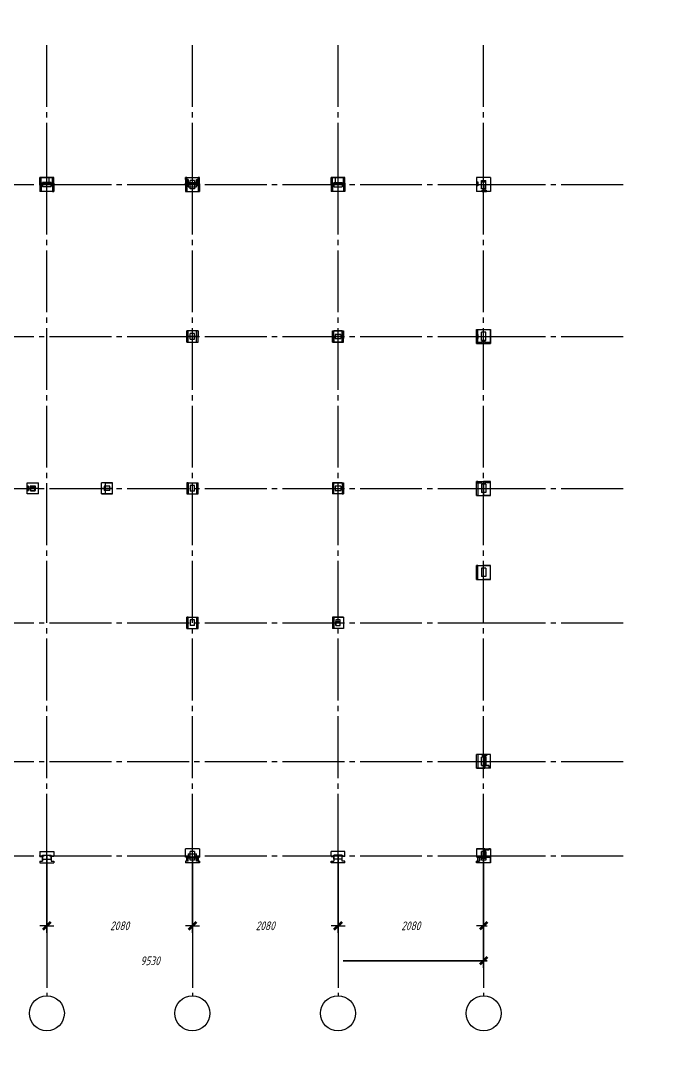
# Model space of a CAD drawing. Header units: millimetres. Extents: x 0 to 10500, y 0 to 297.
# Drawn here: x 1814.3 to 1994.7, y 0 to 297 of the extents above; entities that cross this region are included whole.
import ezdxf

# ---------------------------------------------------------------- set-up
doc = ezdxf.new("R2010")
doc.units = ezdxf.units.MM
for name, pattern in [('K5LT_AXLED', [22.1875, 17.6875, -1.5, 1.5, -1.5]), ('K5LT_BASIC', [0]), ('K5LT_THIN', [0])]:
    doc.linetypes.add(name, pattern=pattern)
doc.layers.add('Системный слой', color=7, linetype='Continuous')
doc.styles.add('KDIMTEXTSTYLE', font='GOST_AU.SHX', dxfattribs={"width": 0.96, "oblique": 15, "height": 5})
doc.styles.add('KTEXTSTYLE', font='GOST_AU.SHX', dxfattribs={"width": 0.96, "height": 5})
doc.dimstyles.new('KDIMSTYLE (0.02)', dxfattribs={"dimtxt": 5, "dimasz": 1, "dimexe": 2, "dimexo": 0, "dimgap": 1, "dimtad": 1, "dimlfac": 50, "dimtxsty": 'KDIMTEXTSTYLE', "dimsah": 1, "dimcen": 0, "dimdle": 1, "dimadec": 0, "dimazin": 0, "dimtfac": 0.667, "dimtmove": 0, "dimatfit": 3, "dimfxl": 0, "dimtvp": 1, "dimtolj": 1, "dimtzin": 0, "dimarcsym": 0})

# ---------------------------------------------------------------- blocks, each defined once
blk = doc.blocks.new('U223')
at = {"layer": 'Системный слой', "color": 30, "linetype": 'K5LT_AXLED', "lineweight": 18}
for p, q in [((1735.91, 58.4), (1715.91, 58.4)), ((1755.91, 58.4), (1735.91, 58.4)), ((1755.91, 58.4), (1946.51, 58.4)), ((1946.51, 58.4), (1986.51, 58.4))]:
    blk.add_line(p, q, dxfattribs=at)
at = {"layer": 'Системный слой', "color": 7, "linetype": 'K5LT_THIN', "lineweight": 18}
blk.add_arc((1710.91, 58.4), 5, 0, 360, dxfattribs=at)
blk = doc.blocks.new('U224')
at = {"layer": 'Системный слой', "color": 30, "linetype": 'K5LT_AXLED', "lineweight": 18}
for p, q in [((1735.91, 85.4), (1715.91, 85.4)), ((1755.91, 85.4), (1735.91, 85.4)), ((1755.91, 85.4), (1946.51, 85.4)), ((1946.51, 85.4), (1986.51, 85.4))]:
    blk.add_line(p, q, dxfattribs=at)
at = {"layer": 'Системный слой', "color": 7, "linetype": 'K5LT_THIN', "lineweight": 18}
blk.add_arc((1710.91, 85.4), 5, 0, 360, dxfattribs=at)
blk = doc.blocks.new('U225')
at = {"layer": 'Системный слой', "color": 30, "linetype": 'K5LT_AXLED', "lineweight": 18}
for p, q in [((1735.91, 125), (1715.91, 125)), ((1755.91, 125), (1735.91, 125)), ((1755.91, 125), (1946.51, 125)), ((1946.51, 125), (1986.51, 125))]:
    blk.add_line(p, q, dxfattribs=at)
at = {"layer": 'Системный слой', "color": 7, "linetype": 'K5LT_THIN', "lineweight": 18}
blk.add_arc((1710.91, 125), 5, 0, 360, dxfattribs=at)
blk = doc.blocks.new('U226')
at = {"layer": 'Системный слой', "color": 30, "linetype": 'K5LT_AXLED', "lineweight": 18}
for p, q in [((1735.91, 163.4), (1715.91, 163.4)), ((1755.91, 163.4), (1735.91, 163.4)), ((1755.91, 163.4), (1946.51, 163.4)), ((1946.51, 163.4), (1986.51, 163.4))]:
    blk.add_line(p, q, dxfattribs=at)
at = {"layer": 'Системный слой', "color": 7, "linetype": 'K5LT_THIN', "lineweight": 18}
blk.add_arc((1710.91, 163.4), 5, 0, 360, dxfattribs=at)
blk = doc.blocks.new('U227')
at = {"layer": 'Системный слой', "color": 30, "linetype": 'K5LT_AXLED', "lineweight": 18}
for p, q in [((1735.91, 206.8), (1715.91, 206.8)), ((1755.91, 206.8), (1735.91, 206.8)), ((1755.91, 206.8), (1946.51, 206.8)), ((1946.51, 206.8), (1986.51, 206.8))]:
    blk.add_line(p, q, dxfattribs=at)
at = {"layer": 'Системный слой', "color": 7, "linetype": 'K5LT_THIN', "lineweight": 18}
blk.add_arc((1710.91, 206.8), 5, 0, 360, dxfattribs=at)
blk = doc.blocks.new('U228')
at = {"layer": 'Системный слой', "color": 30, "linetype": 'K5LT_AXLED', "lineweight": 18}
for p, q in [((1735.91, 250.2), (1715.91, 250.2)), ((1755.91, 250.2), (1735.91, 250.2)), ((1755.91, 250.2), (1946.51, 250.2)), ((1946.51, 250.2), (1986.51, 250.2))]:
    blk.add_line(p, q, dxfattribs=at)
at = {"layer": 'Системный слой', "color": 7, "linetype": 'K5LT_THIN', "lineweight": 18}
blk.add_arc((1710.91, 250.2), 5, 0, 360, dxfattribs=at)
blk = doc.blocks.new('U231')
at = {"layer": 'Системный слой', "color": 30, "linetype": 'K5LT_AXLED', "lineweight": 18}
for p, q in [((1821.71, 250.2), (1821.71, 290.2)), ((1821.71, 58.4), (1821.71, 250.2)), ((1821.71, 58.4), (1821.71, 38.4)), ((1821.71, 38.4), (1821.71, 18.4))]:
    blk.add_line(p, q, dxfattribs=at)
at = {"layer": 'Системный слой', "color": 7, "linetype": 'K5LT_THIN', "lineweight": 18}
blk.add_arc((1821.71, 13.4), 5, 0, 360, dxfattribs=at)
blk = doc.blocks.new('U232')
at = {"layer": 'Системный слой', "color": 30, "linetype": 'K5LT_AXLED', "lineweight": 18}
for p, q in [((1863.31, 250.2), (1863.31, 290.2)), ((1863.31, 58.4), (1863.31, 250.2)), ((1863.31, 58.4), (1863.31, 38.4)), ((1863.31, 38.4), (1863.31, 18.4))]:
    blk.add_line(p, q, dxfattribs=at)
at = {"layer": 'Системный слой', "color": 7, "linetype": 'K5LT_THIN', "lineweight": 18}
blk.add_arc((1863.31, 13.4), 5, 0, 360, dxfattribs=at)
blk = doc.blocks.new('U233')
at = {"layer": 'Системный слой', "color": 30, "linetype": 'K5LT_AXLED', "lineweight": 18}
for p, q in [((1904.91, 250.2), (1904.91, 290.2)), ((1904.91, 58.4), (1904.91, 250.2)), ((1904.91, 58.4), (1904.91, 38.4)), ((1904.91, 38.4), (1904.91, 18.4))]:
    blk.add_line(p, q, dxfattribs=at)
at = {"layer": 'Системный слой', "color": 7, "linetype": 'K5LT_THIN', "lineweight": 18}
blk.add_arc((1904.91, 13.4), 5, 0, 360, dxfattribs=at)
blk = doc.blocks.new('U234')
at = {"layer": 'Системный слой', "color": 30, "linetype": 'K5LT_AXLED', "lineweight": 18}
for p, q in [((1946.51, 250.2), (1946.51, 290.2)), ((1946.51, 58.4), (1946.51, 250.2)), ((1946.51, 58.4), (1946.51, 38.4)), ((1946.51, 38.4), (1946.51, 18.4))]:
    blk.add_line(p, q, dxfattribs=at)
at = {"layer": 'Системный слой', "color": 7, "linetype": 'K5LT_THIN', "lineweight": 18}
blk.add_arc((1946.51, 13.4), 5, 0, 360, dxfattribs=at)
blk = doc.blocks.new('U222')
at = {"layer": 'Системный слой'}
for name in ['U231', 'U232', 'U233', 'U234', 'U228', 'U227', 'U226', 'U225', 'U224', 'U223']:
    blk.add_blockref(name, (0, 0), dxfattribs=at)
blk = doc.blocks.new('U280')
at = {"layer": 'Системный слой', "color": 7, "linetype": 'K5LT_THIN', "lineweight": 18}
for p, q in [((1819.71, 250.6), (1819.71, 252.2)), ((1819.71, 250.2), (1819.71, 252.2)), ((1823.31, 252.2), (1819.71, 252.2)), ((1823.71, 252.2), (1819.71, 252.2)), ((1819.71, 252.2), (1819.71, 248.2)), ((1823.71, 250.6), (1819.71, 250.6)), ((1819.71, 250.6), (1819.71, 248.2)), ((1820.11, 250.2), (1819.71, 250.2)), ((1819.71, 250.2), (1819.71, 248.2)), ((1819.71, 250.2), (1823.71, 250.2)), ((1820.11, 250.2), (1820.11, 252.2)), ((1820.11, 252.2), (1823.31, 252.2)), ((1823.31, 250.2), (1820.11, 250.2)), ((1820.11, 250.2), (1820.11, 248.2)), ((1822.91, 250.8), (1820.51, 250.8)), ((1820.51, 250.8), (1820.51, 249.6)), ((1822.91, 249.6), (1820.51, 249.6)), ((1822.4, 250.6), (1822.4, 252.2)), ((1823.71, 252.2), (1822.4, 252.2)), ((1823.71, 250.6), (1822.4, 250.6)), ((1822.91, 249.6), (1822.91, 250.8)), ((1823.31, 250.6), (1822.91, 250.6)), ((1822.91, 250.6), (1822.91, 249.8)), ((1823.31, 249.8), (1822.91, 249.8)), ((1823.31, 250.6), (1823.31, 252.2)), ((1823.31, 250.2), (1823.31, 252.2)), ((1823.31, 252.2), (1823.71, 252.2)), ((1823.31, 250.6), (1823.71, 250.6)), ((1823.71, 250.2), (1823.31, 250.2)), ((1823.31, 250.2), (1823.31, 248.2)), ((1823.31, 249.8), (1823.31, 248.2)), ((1823.71, 250.6), (1823.71, 252.2)), ((1823.71, 250.2), (1823.71, 252.2)), ((1823.71, 248.2), (1823.71, 252.2)), ((1823.71, 250.6), (1823.71, 248.2)), ((1823.71, 250.6), (1823.71, 250.2)), ((1823.71, 250.2), (1823.71, 248.2)), ((1861.31, 251.68), (1861.31, 252.2)), ((1861.71, 252.2), (1861.31, 252.2)), ((1861.31, 252.2), (1861.31, 248.2)), ((1861.31, 252.2), (1865.31, 252.2)), ((1861.31, 252.2), (1864.91, 252.2)), ((1862.11, 251.68), (1861.31, 251.68)), ((1861.31, 251.68), (1861.71, 251.68)), ((1861.31, 250.44), (1861.31, 250.6)), ((1861.31, 250.6), (1862.11, 250.6)), ((1862.11, 250.44), (1861.31, 250.44)), ((1861.31, 250.44), (1861.31, 250.2)), ((1861.31, 250.44), (1861.31, 248.2)), ((1861.71, 250.2), (1861.31, 250.2)), ((1861.31, 250.2), (1861.31, 248.2)), ((1861.31, 250.2), (1865.31, 250.2)), ((1861.71, 251.68), (1861.71, 252.2)), ((1861.71, 250.2), (1861.71, 252.2)), ((1861.71, 252.2), (1864.91, 252.2)), ((1861.71, 250.6), (1861.71, 252.2)), ((1861.71, 251.68), (1862.11, 251.68)), ((1861.71, 251.68), (1861.71, 250.6)), ((1862.11, 250.6), (1861.71, 250.6)), ((1864.91, 250.2), (1861.71, 250.2)), ((1861.71, 250.2), (1861.71, 248.2)), ((1861.71, 248.2), (1861.71, 249.8)), ((1861.71, 249.8), (1862.11, 249.8)), ((1862.11, 250.44), (1862.11, 251.68)), ((1862.11, 251.68), (1862.11, 250.6)), ((1862.11, 250.8), (1864.51, 250.8)), ((1862.11, 250.8), (1862.11, 249.6)), ((1862.11, 250.44), (1862.11, 250.6)), ((1862.11, 250.6), (1864.91, 250.6)), ((1862.11, 250.6), (1862.11, 249.8)), ((1862.11, 250.6), (1864.51, 250.6)), ((1862.11, 250.44), (1862.11, 249.8)), ((1862.11, 249.6), (1864.51, 249.6)), ((1863.91, 251.4), (1862.71, 251.4)), ((1862.71, 249), (1862.71, 251.4)), ((1863.91, 251.4), (1863.91, 249)), ((1864.51, 250.44), (1864.51, 251.68)), ((1864.51, 251.68), (1865.31, 251.68)), ((1864.51, 251.68), (1864.51, 250.6)), ((1864.51, 251.68), (1864.91, 251.68)), ((1864.51, 249.6), (1864.51, 250.8)), ((1864.51, 250.44), (1864.51, 250.6)), ((1864.51, 250.6), (1864.91, 250.6)), ((1864.51, 249.8), (1864.51, 250.6)), ((1864.51, 250.6), (1865.31, 250.6)), ((1865.31, 250.44), (1864.51, 250.44)), ((1864.51, 250.44), (1864.51, 249.8)), ((1864.91, 249.8), (1864.51, 249.8)), ((1864.91, 251.68), (1864.91, 252.2)), ((1864.91, 250.2), (1864.91, 252.2)), ((1864.91, 250.6), (1864.91, 252.2)), ((1865.31, 252.2), (1864.91, 252.2)), ((1864.91, 251.68), (1864.91, 250.6)), ((1864.91, 251.68), (1865.31, 251.68)), ((1865.31, 250.6), (1864.91, 250.6)), ((1865.31, 250.2), (1864.91, 250.2)), ((1864.91, 250.2), (1864.91, 248.2)), ((1864.91, 249.8), (1864.91, 248.2)), ((1865.31, 251.68), (1865.31, 252.2)), ((1865.31, 248.2), (1865.31, 252.2)), ((1865.31, 250.44), (1865.31, 250.6)), ((1865.31, 250.2), (1865.31, 250.6)), ((1865.31, 250.44), (1865.31, 248.2)), ((1865.31, 250.44), (1865.31, 250.2)), ((1865.31, 250.2), (1865.31, 248.2)), ((1902.91, 250.6), (1902.91, 252.2)), ((1902.91, 250.2), (1902.91, 252.2)), ((1906.91, 252.2), (1902.91, 252.2)), ((1903.31, 252.2), (1902.91, 252.2)), ((1902.91, 252.2), (1902.91, 248.2)), ((1902.91, 252.2), (1904.23, 252.2)), ((1903.31, 250.6), (1902.91, 250.6)), ((1902.91, 250.6), (1902.91, 250.2)), ((1902.91, 250.6), (1902.91, 248.2)), ((1902.91, 250.6), (1904.23, 250.6)), ((1902.91, 250.6), (1906.91, 250.6)), ((1903.31, 250.2), (1902.91, 250.2)), ((1902.91, 250.2), (1902.91, 248.2)), ((1902.91, 250.2), (1906.91, 250.2)), ((1903.31, 250.6), (1903.31, 252.2)), ((1903.31, 250.2), (1903.31, 252.2)), ((1906.91, 252.2), (1903.31, 252.2)), ((1903.31, 252.2), (1906.51, 252.2)), ((1903.31, 250.6), (1903.71, 250.6)), ((1906.51, 250.2), (1903.31, 250.2)), ((1903.31, 250.2), (1903.31, 248.2)), ((1903.31, 248.2), (1903.31, 249.8)), ((1903.31, 249.8), (1903.71, 249.8)), ((1903.71, 250.8), (1906.11, 250.8)), ((1903.71, 250.8), (1903.71, 249.6)), ((1903.71, 250.6), (1903.71, 249.8)), ((1903.71, 249.6), (1906.11, 249.6)), ((1904.23, 250.6), (1904.23, 252.2)), ((1906.11, 250.8), (1906.11, 249.6)), ((1906.51, 250.2), (1906.51, 252.2)), ((1906.91, 250.2), (1906.51, 250.2)), ((1906.51, 250.2), (1906.51, 248.2)), ((1906.91, 250.6), (1906.91, 252.2)), ((1906.91, 250.2), (1906.91, 252.2)), ((1906.91, 248.2), (1906.91, 252.2)), ((1906.91, 250.6), (1906.91, 248.2)), ((1906.91, 250.2), (1906.91, 248.2)), ((1948.51, 252.2), (1944.51, 252.2)), ((1944.51, 252.2), (1944.51, 250.2)), ((1944.51, 252.2), (1944.51, 248.2)), ((1944.51, 251), (1944.91, 251)), ((1944.51, 251), (1944.51, 249.8)), ((1944.51, 250.2), (1946.91, 250.2)), ((1944.91, 249.8), (1944.51, 249.8)), ((1944.91, 251), (1944.91, 249.8)), ((1945.91, 249), (1945.91, 251.4)), ((1945.91, 251.4), (1947.11, 251.4)), ((1945.91, 249), (1945.91, 251)), ((1945.91, 251), (1947.11, 251)), ((1946.91, 250.2), (1946.91, 248.2)), ((1947.11, 249), (1947.11, 251.4)), ((1947.11, 249), (1947.11, 251)), ((1948.51, 252.2), (1948.51, 248.2)), ((1820.11, 248.2), (1819.71, 248.2)), ((1823.71, 248.2), (1819.71, 248.2)), ((1823.31, 248.2), (1823.71, 248.2)), ((1861.71, 248.2), (1861.31, 248.2)), ((1861.31, 248.2), (1865.31, 248.2)), ((1863.91, 249), (1862.71, 249)), ((1864.91, 248.2), (1865.31, 248.2)), ((1906.91, 248.2), (1902.91, 248.2)), ((1903.31, 248.2), (1902.91, 248.2)), ((1906.91, 248.2), (1906.51, 248.2)), ((1948.51, 248.2), (1944.51, 248.2)), ((1947.11, 249), (1945.91, 249)), ((1946.11, 248.2), (1946.11, 248.6)), ((1946.11, 248.6), (1947.31, 248.6)), ((1946.11, 248.2), (1947.31, 248.2)), ((1948.51, 248.2), (1946.91, 248.2)), ((1947.31, 248.2), (1947.31, 248.6)), ((1861.71, 205.2), (1861.71, 208.4)), ((1861.71, 208.4), (1861.71, 206.8)), ((1861.71, 208.4), (1862.11, 208.4)), ((1864.91, 208.4), (1861.71, 208.4)), ((1862.11, 205.2), (1862.11, 208.4)), ((1862.11, 206.8), (1862.11, 208.4)), ((1864.51, 208.4), (1862.11, 208.4)), ((1864.51, 205.2), (1864.51, 208.4)), ((1864.51, 206.8), (1864.51, 208.4)), ((1864.91, 208.4), (1864.51, 208.4)), ((1864.91, 205.2), (1864.91, 208.4)), ((1864.91, 208.4), (1864.91, 206.8)), ((1903.31, 208.4), (1903.31, 206.8)), ((1903.31, 208.4), (1903.71, 208.4)), ((1903.31, 205.2), (1903.31, 208.4)), ((1903.31, 208.4), (1906.51, 208.4)), ((1906.11, 208.4), (1903.71, 208.4)), ((1903.71, 206.8), (1903.71, 208.4)), ((1903.71, 205.2), (1903.71, 208.4)), ((1906.11, 206.8), (1906.11, 208.4)), ((1906.11, 208.4), (1906.51, 208.4)), ((1906.11, 208.4), (1906.11, 205.2)), ((1906.51, 208.4), (1906.51, 206.8)), ((1906.51, 205.2), (1906.51, 208.4)), ((1944.51, 204.8), (1944.51, 208.8)), ((1944.51, 208.8), (1944.91, 208.8)), ((1944.51, 208.8), (1948.51, 208.8)), ((1944.91, 204.8), (1944.91, 208.8)), ((1945.91, 205.6), (1945.91, 208)), ((1947.11, 208), (1945.91, 208)), ((1946.51, 204.8), (1946.51, 208.8)), ((1946.51, 208.8), (1948.51, 208.8)), ((1947.11, 205.6), (1947.11, 208)), ((1948.51, 208.8), (1948.51, 204.8)), ((1948.51, 205.2), (1948.51, 208.8)), ((1861.71, 205.2), (1861.71, 206.8)), ((1862.11, 206.8), (1861.71, 206.8)), ((1864.91, 206.8), (1861.71, 206.8)), ((1861.71, 205.2), (1864.91, 205.2)), ((1862.11, 205.2), (1862.11, 206.8)), ((1862.11, 206.8), (1864.51, 206.8)), ((1862.11, 205.2), (1864.51, 205.2)), ((1862.71, 206), (1862.71, 207.6)), ((1863.91, 207.6), (1862.71, 207.6)), ((1862.71, 206), (1863.91, 206)), ((1863.91, 206), (1863.91, 207.6)), ((1864.51, 205.2), (1864.51, 206.8)), ((1864.51, 206.8), (1864.91, 206.8)), ((1864.91, 205.2), (1864.91, 206.8)), ((1903.31, 206.8), (1903.71, 206.8)), ((1903.31, 205.2), (1903.31, 206.8)), ((1903.31, 206.8), (1906.51, 206.8)), ((1903.31, 205.2), (1906.51, 205.2)), ((1906.11, 206.8), (1903.71, 206.8)), ((1903.71, 206.8), (1903.71, 205.2)), ((1906.11, 205.2), (1903.71, 205.2)), ((1905.71, 207.4), (1904.11, 207.4)), ((1904.11, 207.4), (1904.11, 206.2)), ((1904.11, 206.2), (1905.71, 206.2)), ((1905.71, 207.4), (1905.71, 206.2)), ((1906.51, 207.4), (1906.11, 207.4)), ((1906.11, 207.4), (1906.11, 206.2)), ((1906.11, 205.2), (1906.11, 206.8)), ((1906.11, 206.8), (1906.51, 206.8)), ((1906.11, 206.2), (1906.51, 206.2)), ((1906.51, 207.4), (1906.51, 206.2)), ((1906.51, 205.2), (1906.51, 206.8)), ((1944.91, 207.4), (1944.51, 207.4)), ((1944.51, 207.4), (1944.51, 206.2)), ((1944.51, 206.2), (1944.91, 206.2)), ((1944.51, 204.8), (1944.51, 205.2)), ((1944.51, 205.2), (1946.11, 205.2)), ((1944.91, 207.4), (1944.91, 206.2)), ((1945.91, 205.6), (1947.11, 205.6)), ((1946.91, 205.6), (1946.11, 205.6)), ((1946.11, 205.2), (1946.11, 205.6)), ((1946.91, 205.2), (1946.91, 205.6)), ((1946.91, 205.2), (1946.91, 204.8)), ((1946.91, 205.2), (1948.51, 205.2)), ((1948.51, 205.2), (1948.51, 204.8)), ((1946.91, 204.8), (1944.51, 204.8)), ((1944.51, 204.8), (1948.51, 204.8)), ((1944.51, 204.8), (1944.91, 204.8)), ((1946.91, 204.8), (1946.51, 204.8)), ((1946.51, 204.8), (1948.51, 204.8)), ((1816.11, 161.8), (1816.11, 165)), ((1816.11, 165), (1819.31, 165)), ((1816.11, 162.8), (1816.11, 164)), ((1816.51, 164), (1816.11, 164)), ((1816.11, 161.8), (1816.11, 163.4)), ((1819.31, 163.4), (1816.11, 163.4)), ((1816.51, 162.8), (1816.51, 164)), ((1816.91, 162.8), (1816.91, 164)), ((1818.51, 164), (1816.91, 164)), ((1817.11, 162.6), (1817.11, 163.8)), ((1817.11, 163.8), (1818.31, 163.8)), ((1818.31, 162.6), (1818.31, 163.8)), ((1818.51, 162.8), (1818.51, 164)), ((1819.31, 161.8), (1819.31, 165)), ((1819.31, 161.8), (1819.31, 163.4)), ((1837.31, 161.8), (1837.31, 165)), ((1838.51, 165), (1837.31, 165)), ((1840.51, 165), (1837.31, 165)), ((1837.31, 161.8), (1837.31, 163.4)), ((1840.51, 163.4), (1837.31, 163.4)), ((1839.71, 164), (1838.11, 164)), ((1838.11, 164), (1838.11, 162.8)), ((1838.51, 161.8), (1838.51, 165)), ((1838.51, 165), (1840.51, 165)), ((1839.71, 162.8), (1839.71, 164)), ((1840.51, 161.8), (1840.51, 165)), ((1840.51, 161.8), (1840.51, 163.4)), ((1862.11, 165), (1861.71, 165)), ((1861.71, 165), (1864.91, 165)), ((1861.71, 165), (1861.71, 161.8)), ((1862.11, 165), (1862.11, 161.8)), ((1863.91, 164.2), (1862.71, 164.2)), ((1862.71, 164.2), (1862.71, 162.6)), ((1863.91, 162.6), (1863.91, 164.2)), ((1864.51, 165), (1864.51, 161.8)), ((1864.51, 165), (1864.91, 165)), ((1864.91, 161.8), (1864.91, 165)), ((1903.71, 165), (1903.31, 165)), ((1903.31, 165), (1903.31, 161.8)), ((1903.31, 165), (1906.51, 165)), ((1903.71, 161.8), (1903.71, 165)), ((1906.11, 165), (1903.71, 165)), ((1905.71, 164), (1904.11, 164)), ((1904.11, 164), (1904.11, 162.8)), ((1905.71, 164), (1905.71, 162.8)), ((1906.11, 165), (1906.11, 161.8)), ((1906.11, 165), (1906.51, 165)), ((1906.51, 165), (1906.51, 161.8)), ((1944.51, 161.4), (1944.51, 165.4)), ((1944.51, 165.4), (1948.51, 165.4)), ((1944.91, 165.4), (1944.51, 165.4)), ((1944.51, 165.4), (1944.51, 165)), ((1944.51, 165), (1946.11, 165)), ((1944.91, 165.4), (1944.91, 161.4)), ((1947.11, 164.6), (1945.91, 164.6)), ((1945.91, 164.6), (1945.91, 162.2)), ((1946.11, 164.6), (1946.11, 165)), ((1946.91, 164.6), (1946.11, 164.6)), ((1948.51, 165.4), (1946.51, 165.4)), ((1946.51, 165.4), (1946.51, 161.4)), ((1948.51, 165), (1946.91, 165)), ((1946.91, 164.6), (1946.91, 165)), ((1947.11, 164.6), (1947.11, 162.2)), ((1948.51, 161.4), (1948.51, 165.4)), ((1948.51, 165), (1948.51, 165.4)), ((1816.11, 162.8), (1816.51, 162.8)), ((1819.31, 161.8), (1816.11, 161.8)), ((1816.91, 162.8), (1818.51, 162.8)), ((1818.31, 162.6), (1817.11, 162.6)), ((1837.31, 161.8), (1840.51, 161.8)), ((1838.51, 161.8), (1837.31, 161.8)), ((1839.71, 162.8), (1838.11, 162.8)), ((1840.51, 161.8), (1838.51, 161.8)), ((1862.11, 161.8), (1861.71, 161.8)), ((1861.71, 161.8), (1864.91, 161.8)), ((1863.91, 162.6), (1862.71, 162.6)), ((1864.51, 161.8), (1864.91, 161.8)), ((1903.71, 161.8), (1903.31, 161.8)), ((1906.51, 161.8), (1903.31, 161.8)), ((1906.11, 161.8), (1903.71, 161.8)), ((1904.11, 162.8), (1905.71, 162.8)), ((1906.11, 161.8), (1906.51, 161.8)), ((1944.51, 161.4), (1948.51, 161.4)), ((1944.91, 161.4), (1944.51, 161.4)), ((1947.11, 162.2), (1945.91, 162.2)), ((1948.51, 161.4), (1946.51, 161.4)), ((1944.51, 137.4), (1944.51, 141.4)), ((1944.51, 141.4), (1948.51, 141.4)), ((1944.91, 141.4), (1944.51, 141.4)), ((1944.91, 137.4), (1944.91, 141.4)), ((1947.11, 140.6), (1945.91, 140.6)), ((1945.91, 140.6), (1945.91, 138.2)), ((1948.51, 141.4), (1946.51, 141.4)), ((1946.51, 137.4), (1946.51, 141.4)), ((1947.11, 140.6), (1947.11, 138.2)), ((1948.51, 137.4), (1948.51, 141.4)), ((1944.51, 137.4), (1948.51, 137.4)), ((1944.91, 137.4), (1944.51, 137.4)), ((1947.11, 138.2), (1945.91, 138.2)), ((1948.51, 137.4), (1946.51, 137.4)), ((1862.11, 126.6), (1861.71, 126.6)), ((1861.71, 123.4), (1861.71, 126.6)), ((1861.71, 126.6), (1864.91, 126.6)), ((1862.11, 123.4), (1862.11, 126.6)), ((1862.11, 126.6), (1864.51, 126.6)), ((1863.91, 125.8), (1862.71, 125.8)), ((1862.71, 125.8), (1862.71, 124.2)), ((1863.91, 124.2), (1863.91, 125.8)), ((1864.51, 126.6), (1864.51, 123.4)), ((1864.51, 126.6), (1864.91, 126.6)), ((1864.91, 123.4), (1864.91, 126.6)), ((1903.31, 126.6), (1906.51, 126.6)), ((1903.31, 126.6), (1903.31, 123.4)), ((1903.71, 126.6), (1903.31, 126.6)), ((1906.51, 126.6), (1903.71, 126.6)), ((1903.71, 126.6), (1903.71, 123.4)), ((1905.51, 125.8), (1904.31, 125.8)), ((1904.31, 125.8), (1904.31, 124.2)), ((1904.31, 124.2), (1904.31, 125.4)), ((1904.31, 125.4), (1905.51, 125.4)), ((1905.51, 124.2), (1905.51, 125.8)), ((1905.51, 124.2), (1905.51, 125.4)), ((1906.51, 126.6), (1906.51, 123.4)), ((1862.11, 123.4), (1861.71, 123.4)), ((1861.71, 123.4), (1864.91, 123.4)), ((1862.11, 123.4), (1864.51, 123.4)), ((1863.91, 124.2), (1862.71, 124.2)), ((1864.51, 123.4), (1864.91, 123.4)), ((1906.51, 123.4), (1903.31, 123.4)), ((1903.71, 123.4), (1903.31, 123.4)), ((1906.51, 123.4), (1903.71, 123.4)), ((1904.31, 124.2), (1905.51, 124.2)), ((1948.51, 87.4), (1944.51, 87.4)), ((1944.91, 87.4), (1944.51, 87.4)), ((1944.51, 83.4), (1944.51, 87.4)), ((1944.91, 87.4), (1944.91, 83.4)), ((1947.11, 86.6), (1945.91, 86.6)), ((1945.91, 84.2), (1945.91, 86.6)), ((1946.11, 87.4), (1946.11, 87)), ((1946.11, 87.4), (1947.31, 87.4)), ((1946.11, 87), (1947.31, 87)), ((1946.91, 84.2), (1946.91, 87.4)), ((1948.51, 87.4), (1946.91, 87.4)), ((1946.91, 83.4), (1946.91, 87.4)), ((1947.11, 86.6), (1947.11, 84.2)), ((1947.31, 87.4), (1947.31, 87)), ((1948.51, 83.4), (1948.51, 87.4)), ((1948.51, 83.4), (1944.51, 83.4)), ((1944.91, 83.4), (1944.51, 83.4)), ((1944.51, 83.4), (1946.75, 83.4)), ((1947.11, 84.2), (1945.91, 84.2)), ((1945.91, 84.2), (1946.75, 84.2)), ((1946.75, 84.2), (1946.75, 83.4)), ((1946.91, 84.2), (1946.75, 84.2)), ((1946.75, 83.4), (1946.91, 83.4)), ((1947.99, 84.2), (1946.91, 84.2)), ((1946.91, 84.2), (1946.91, 83.4)), ((1948.51, 83.4), (1946.91, 83.4)), ((1947.11, 84.2), (1947.99, 84.2)), ((1947.99, 84.2), (1947.99, 83.4)), ((1948.51, 83.4), (1947.99, 83.4)), ((1819.71, 59.6), (1819.71, 58.16)), ((1819.71, 59.6), (1823.71, 59.6)), ((1823.71, 59.6), (1823.71, 58.16)), ((1865.31, 60.4), (1861.31, 60.4)), ((1861.31, 58.16), (1861.31, 60.4)), ((1863.91, 59.6), (1862.71, 59.6)), ((1862.71, 57.2), (1862.71, 59.6)), ((1863.91, 59.6), (1863.91, 57.2)), ((1865.31, 60.4), (1865.31, 58.16)), ((1906.91, 59.6), (1902.91, 59.6)), ((1902.91, 58.16), (1902.91, 59.6)), ((1906.91, 58.16), (1906.91, 59.6)), ((1946.75, 60.4), (1944.51, 60.4)), ((1944.51, 60.4), (1944.51, 58.16)), ((1944.51, 60.4), (1948.51, 60.4)), ((1947.11, 59.6), (1945.91, 59.6)), ((1945.91, 57.2), (1945.91, 59.6)), ((1945.91, 59.6), (1945.91, 57.6)), ((1946.91, 60.4), (1946.75, 60.4)), ((1946.75, 60.4), (1946.75, 60)), ((1946.91, 60), (1946.75, 60)), ((1947.99, 60), (1946.75, 60)), ((1946.91, 60.4), (1946.91, 58)), ((1946.91, 60.4), (1948.51, 60.4)), ((1946.91, 60.4), (1946.91, 60)), ((1946.91, 58), (1946.91, 60)), ((1947.99, 60), (1946.91, 60)), ((1947.11, 59.6), (1947.11, 57.2)), ((1947.11, 57.6), (1947.11, 59.6)), ((1948.51, 60.4), (1947.99, 60.4)), ((1947.99, 60.4), (1947.99, 60)), ((1948.51, 60.4), (1948.51, 56.4)), ((1819.71, 58.16), (1820.51, 58.16)), ((1819.71, 56.92), (1819.71, 56.4)), ((1819.71, 56.92), (1820.51, 56.92)), ((1820.51, 58.16), (1820.51, 58.6)), ((1820.51, 58.6), (1822.91, 58.6)), ((1820.51, 58.6), (1820.51, 57.4)), ((1820.51, 56.92), (1820.51, 58.16)), ((1820.51, 57.4), (1822.91, 57.4)), ((1820.51, 57.4), (1820.51, 56.92)), ((1822.91, 58.16), (1822.91, 58.6)), ((1822.91, 57.4), (1822.91, 58.6)), ((1823.71, 58.16), (1822.91, 58.16)), ((1822.91, 58.16), (1822.91, 56.92)), ((1822.91, 57.4), (1822.91, 56.92)), ((1822.91, 56.92), (1823.71, 56.92)), ((1823.71, 56.92), (1823.71, 56.4)), ((1862.11, 58.16), (1861.31, 58.16)), ((1861.31, 58), (1861.31, 58.16)), ((1861.31, 58.16), (1861.71, 58.16)), ((1862.11, 58), (1861.31, 58)), ((1861.71, 58), (1861.31, 58)), ((1862.11, 56.92), (1861.31, 56.92)), ((1861.31, 56.92), (1861.31, 56.4)), ((1861.71, 56.92), (1861.31, 56.92)), ((1861.71, 58.16), (1861.71, 58)), ((1861.71, 58.16), (1861.71, 56.92)), ((1864.91, 58), (1861.71, 58)), ((1861.71, 56.92), (1861.71, 58)), ((1862.11, 59), (1864.51, 59)), ((1862.11, 59), (1862.11, 57.8)), ((1862.11, 56.92), (1862.11, 58.16)), ((1862.11, 58), (1862.11, 58.16)), ((1862.11, 56.92), (1862.11, 58)), ((1862.11, 58), (1864.51, 58)), ((1862.11, 57.8), (1864.51, 57.8)), ((1863.91, 57.2), (1862.71, 57.2)), ((1864.51, 57.8), (1864.51, 59)), ((1865.31, 58.16), (1864.51, 58.16)), ((1864.51, 58.16), (1864.51, 58)), ((1864.51, 58.16), (1864.51, 56.92)), ((1864.51, 58), (1865.31, 58)), ((1864.51, 56.92), (1864.51, 58)), ((1865.31, 56.92), (1864.51, 56.92)), ((1864.91, 58.16), (1865.31, 58.16)), ((1864.91, 58.16), (1864.91, 58)), ((1864.91, 56.92), (1864.91, 58.16)), ((1864.91, 58), (1865.31, 58)), ((1864.91, 58), (1864.91, 56.92)), ((1864.91, 56.92), (1865.31, 56.92)), ((1865.31, 58.16), (1865.31, 58)), ((1865.31, 56.92), (1865.31, 56.4)), ((1902.91, 58.16), (1903.71, 58.16)), ((1902.91, 56.4), (1902.91, 56.92)), ((1902.91, 56.92), (1903.71, 56.92)), ((1906.11, 58.6), (1903.71, 58.6)), ((1903.71, 58.6), (1903.71, 58.16)), ((1903.71, 57.4), (1903.71, 58.6)), ((1903.71, 58.16), (1903.71, 56.92)), ((1906.11, 57.4), (1903.71, 57.4)), ((1903.71, 57.4), (1903.71, 56.92)), ((1906.11, 57.4), (1906.11, 58.6)), ((1906.11, 58.6), (1906.11, 58.16)), ((1906.91, 58.16), (1906.11, 58.16)), ((1906.11, 56.92), (1906.11, 58.16)), ((1906.11, 56.92), (1906.11, 57.4)), ((1906.91, 56.92), (1906.11, 56.92)), ((1906.91, 56.4), (1906.91, 56.92)), ((1944.91, 58.16), (1944.51, 58.16)), ((1944.51, 58.16), (1944.51, 58)), ((1944.51, 58.16), (1945.31, 58.16)), ((1944.91, 58), (1944.51, 58)), ((1945.31, 58), (1944.51, 58)), ((1944.91, 56.92), (1944.51, 56.92)), ((1944.51, 56.4), (1944.51, 56.92)), ((1944.51, 56.92), (1945.31, 56.92)), ((1944.91, 58.16), (1944.91, 56.92)), ((1944.91, 58.16), (1944.91, 58)), ((1944.91, 56.92), (1944.91, 58)), ((1944.91, 58), (1948.51, 58)), ((1944.91, 58), (1946.91, 58)), ((1945.31, 58), (1945.31, 58.16)), ((1948.51, 58), (1945.31, 58)), ((1946.91, 58), (1945.31, 58)), ((1945.31, 58), (1945.31, 56.92)), ((1947.11, 57.6), (1945.91, 57.6)), ((1947.11, 57.2), (1945.91, 57.2)), ((1948.51, 56.4), (1948.51, 58)), ((1819.71, 56.4), (1823.71, 56.4)), ((1865.31, 56.4), (1861.31, 56.4)), ((1906.91, 56.4), (1902.91, 56.4)), ((1948.51, 56.4), (1944.51, 56.4))]:
    blk.add_line(p, q, dxfattribs=at)
blk = doc.blocks.new('KDIMARROW_03')
at = {"layer": 'Системный слой', "color": 0, "linetype": 'K5LT_BASIC', "lineweight": 40}
blk.add_line((-1.06, -1.06), (1.06, 1.06), dxfattribs=at)
at = {"layer": 'Системный слой', "color": 0, "linetype": 'K5LT_THIN', "lineweight": 18}
for q in [(-1, 0), (2, 0)]:
    blk.add_line((0, 0), q, dxfattribs=at)

msp = doc.modelspace()

# ---------------------------------------------------------------- block references
at = {"layer": 'Системный слой'}
for name in ['U222', 'U280']:
    msp.add_blockref(name, (0, 0), dxfattribs=at)

# ---------------------------------------------------------------- dimensions: what is measured, and where the dimension line sits
at = {"layer": 'Системный слой', "color": 7}
for base, p1, p2, location in [((1755.91417, 28.40197), (1946.51417, 58.40197), (1755.91417, 58.40197), (1851.21417, 28.40197)), ((1780.11417, 38.40197), (1821.71417, 58.40197), (1780.11417, 58.40197), (1800.91417, 38.40197)), ((1821.71417, 38.40197), (1863.31417, 58.40197), (1821.71417, 58.40197), (1842.51417, 38.40197)), ((1863.31417, 38.40197), (1904.91417, 58.40197), (1863.31417, 58.40197), (1884.11417, 38.40197)), ((1904.91417, 38.40197), (1946.51417, 58.40197), (1904.91417, 58.40197), (1925.71417, 38.40197))]:
    msp.add_linear_dim(base=base, p1=p1, p2=p2, location=location, dimstyle='KDIMSTYLE (0.02)', override={"dimexo": 0, "dimpost": '\\H2.5;\\W0.965;\\Q15;<>', "dimblk1": 'KDIMARROW_03', "dimblk2": 'KDIMARROW_03', "dimse1": 0, "dimse2": 0, "dimclrt": 7, "dimtolj": 1}, dxfattribs=at).render()

doc.saveas('drawing.dxf')
